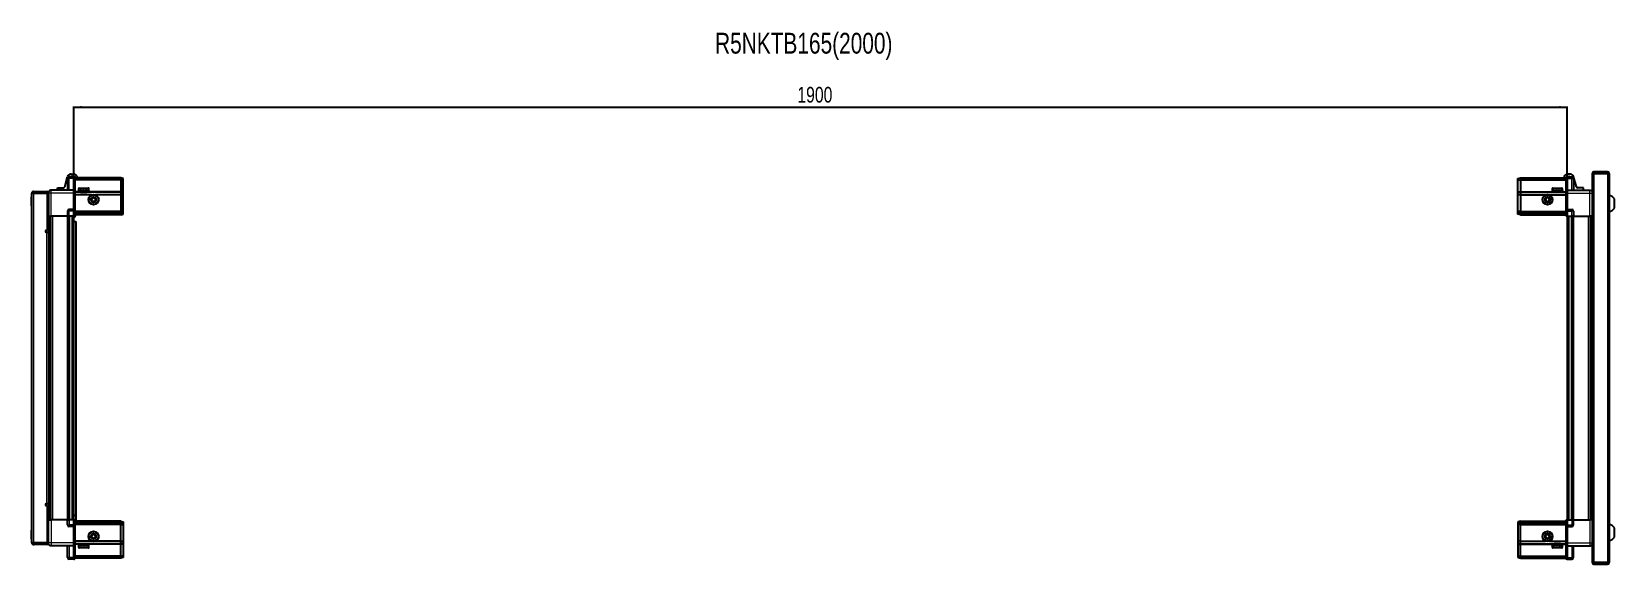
# Model space of a CAD drawing. Header units: millimetres. Extents: x 1132 to 7087, y -1042 to 1875.
# Drawn here: x 3138 to 5152, y 1198 to 1875 of the extents above; entities that cross this region are included whole.
import ezdxf

# ---------------------------------------------------------------- set-up
doc = ezdxf.new("R2010")
doc.units = ezdxf.units.MM
doc.layers.add('FORMAT', color=7, linetype='Continuous')
doc.styles.add('SLDTEXTSTYLE0', font='TXT', dxfattribs={"width": 0.75})
doc.dimstyles.new('SLDDIMSTYLE0', dxfattribs={"dimtxt": 20, "dimasz": 10, "dimexe": 0, "dimexo": 0.0625, "dimgap": 5, "dimtad": 2, "dimdec": 1, "dimrnd": 1e-09, "dimzin": 12, "dimdsep": 46, "dimtxsty": 'SLDTEXTSTYLE0', "dimsah": 1, "dimcen": 0.09, "dimadec": 0, "dimazin": 3, "dimtfac": 1, "dimtofl": 0, "dimtmove": 0, "dimatfit": 3, "dimfxl": 0, "dimfrac": 2, "dimtolj": 1, "dimtzin": 12, "dimarcsym": 0})

# ---------------------------------------------------------------- blocks, each defined once
blk = doc.blocks.new('_D_5')
at = {"layer": 'FORMAT'}
for p, q in [((3192.1, 1640.1), (3192.1, 1779.6)), ((3192.1, 1778.6), (5092.1, 1778.6)), ((5092.1, 1640.1), (5092.1, 1779.6))]:
    blk.add_line(p, q, dxfattribs=at)
for points in [[(3192.1, 1778.6), (3202.1, 1777.1), (3202.1, 1780.1)], [(5092.1, 1778.6), (5082.1, 1780.1), (5082.1, 1777.1)]]:
    blk.add_solid(points, dxfattribs=at)
at = {"layer": 'FORMAT', "insert": (4112.6, 1804.4), "char_height": 20, "attachment_point": 1, "style": 'SLDTEXTSTYLE0'}
blk.add_mtext('1900', dxfattribs=at)

msp = doc.modelspace()

# ---------------------------------------------------------------- linework, layer by layer
at = {"color": 7, "linetype": 'Continuous', "lineweight": 25}
for p, q in [((3188.57, 1693.6), (3191.8, 1693.6)), ((5095.64, 1693.6), (5092.42, 1693.6)), ((5123.96, 1694.5), (5123.96, 1682.1)), ((5125.46, 1694.5), (5125.46, 1682.1)), ((5125.96, 1681.6), (5125.96, 1694.5)), ((5125.96, 1694.5), (5143.36, 1694.5)), ((5143.36, 1696.6), (5126.06, 1696.6)), ((5143.36, 1695.1), (5126.06, 1695.1)), ((5143.36, 1695.1), (5143.36, 1696.6)), ((5143.36, 1694.5), (5145.46, 1694.5)), ((5145.46, 1694.5), (5145.46, 1199.7)), ((3140.86, 1669.85), (3140.86, 1671.35)), ((3140.86, 1671.35), (3141.76, 1671.35)), ((3141.76, 1669.85), (3141.76, 1671.35)), ((3141.76, 1671.35), (3158.26, 1671.35)), ((3158.26, 1669.85), (3158.26, 1671.35)), ((3192.26, 1673.1), (3163.26, 1673.1)), ((3171.31, 1673.1), (3171.31, 1676.1)), ((3171.31, 1676.1), (3179.03, 1676.1)), ((3180.48, 1677.19), (3184.25, 1690.34)), ((3184.26, 1688.1), (3184.26, 1673.1)), ((3192.26, 1690.1), (3186.26, 1690.1)), ((3192.26, 1690.1), (3192.59, 1690.1)), ((3192.26, 1690.1), (3192.26, 1688.1)), ((3192.26, 1673.3), (3192.26, 1688.1)), ((3192.26, 1673.3), (3192.26, 1688.1)), ((3192.26, 1673.1), (3192.26, 1673.3)), ((3192.26, 1673.1), (3193.46, 1673.1)), ((3192.26, 1669.1), (3192.26, 1673.1)), ((3193.46, 1689.6), (3192.59, 1690.1)), ((3193.46, 1688.1), (3193.46, 1689.6)), ((3251.76, 1688.6), (3193.46, 1688.6)), ((3193.46, 1688.1), (3193.46, 1673.3)), ((3251.76, 1686.1), (3193.46, 1686.1)), ((3193.46, 1673.3), (3193.46, 1673.1)), ((3193.46, 1673.1), (3193.46, 1669.1)), ((3196.12, 1690.34), (3196.62, 1688.6)), ((3198.26, 1675), (3198.26, 1672.6)), ((3198.26, 1672.6), (3198.26, 1672.1)), ((3198.26, 1672.1), (3198.39, 1672.1)), ((3198.58, 1672.6), (3198.39, 1672.6)), ((3198.39, 1672.6), (3198.39, 1672.1)), ((3198.39, 1672.1), (3198.58, 1672.1)), ((3198.58, 1672.6), (3198.58, 1672.1)), ((3198.58, 1672.1), (3199.11, 1672.1)), ((3199.06, 1675.8), (3206.23, 1675.8)), ((3199.51, 1672.6), (3199.11, 1672.6)), ((3199.11, 1672.6), (3199.11, 1672.1)), ((3199.11, 1672.1), (3199.51, 1672.1)), ((3199.51, 1672.6), (3199.51, 1672.1)), ((3199.51, 1672.1), (3200.38, 1672.1)), ((3200.36, 1672.1), (3200.36, 1672)), ((3200.36, 1672), (3209.16, 1672)), ((3200.95, 1672.6), (3200.38, 1672.6)), ((3200.38, 1672.6), (3200.38, 1672.1)), ((3200.38, 1672.1), (3200.95, 1672.1)), ((3200.76, 1671.6), (3201.45, 1671.12)), ((3200.76, 1671.6), (3205.79, 1671.6)), ((3200.95, 1672.6), (3200.95, 1672.1)), ((3200.95, 1672.1), (3202.08, 1672.1)), ((3202.77, 1672.6), (3202.08, 1672.6)), ((3202.08, 1672.6), (3202.08, 1672.1)), ((3202.08, 1672.1), (3202.77, 1672.1)), ((3202.77, 1672.6), (3202.77, 1672.1)), ((3202.77, 1672.1), (3204.04, 1672.1)), ((3204.78, 1672.6), (3204.04, 1672.6)), ((3204.04, 1672.6), (3204.04, 1672.1)), ((3204.04, 1672.1), (3204.27, 1672.1)), ((3204.27, 1672.6), (3204.27, 1672.1)), ((3204.77, 1672.6), (3204.77, 1672.1)), ((3204.77, 1672.1), (3204.78, 1672.1)), ((3204.78, 1672.6), (3204.78, 1672.1)), ((3204.78, 1672.1), (3206.07, 1672.1)), ((3205.79, 1671.6), (3208.76, 1671.6)), ((3206.79, 1672.6), (3206.07, 1672.6)), ((3206.07, 1672.6), (3206.07, 1672.1)), ((3206.13, 1672.6), (3206.13, 1672.1)), ((3206.13, 1672.1), (3206.79, 1672.1)), ((3206.23, 1675.8), (3210.46, 1675.8)), ((3206.79, 1672.6), (3206.79, 1672.1)), ((3206.79, 1672.1), (3207.97, 1672.1)), ((3208.59, 1672.6), (3207.97, 1672.6)), ((3207.97, 1672.6), (3207.97, 1672.1)), ((3207.97, 1672.1), (3208.59, 1672.1)), ((3208.07, 1671.12), (3208.76, 1671.6)), ((3208.59, 1672.6), (3208.59, 1672.1)), ((3208.59, 1672.1), (3209.56, 1672.1)), ((3209.16, 1672), (3209.16, 1672.1)), ((3210.03, 1672.6), (3209.56, 1672.6)), ((3209.56, 1672.6), (3209.56, 1672.1)), ((3209.56, 1672.1), (3210.03, 1672.1)), ((3210.03, 1672.6), (3210.03, 1672.1)), ((3210.03, 1672.1), (3210.68, 1672.1)), ((3210.95, 1672.6), (3210.68, 1672.6)), ((3210.68, 1672.6), (3210.68, 1672.1)), ((3210.68, 1672.1), (3210.95, 1672.1)), ((3210.95, 1672.6), (3210.95, 1672.1)), ((3210.95, 1672.1), (3211.22, 1672.1)), ((3211.26, 1672.6), (3211.22, 1672.6)), ((3211.22, 1672.6), (3211.22, 1672.1)), ((3211.22, 1672.1), (3211.26, 1672.1)), ((3211.26, 1672.6), (3211.26, 1675)), ((3211.26, 1672.6), (3211.26, 1672.1)), ((3251.76, 1688.6), (3251.76, 1686.1)), ((3254.76, 1687.8), (3251.76, 1688.6)), ((3251.76, 1686.1), (3251.76, 1671.6)), ((3254.76, 1685.95), (3251.76, 1686.1)), ((3251.76, 1671.6), (3251.76, 1670.6)), ((3254.76, 1685.95), (3254.76, 1687.8)), ((3254.76, 1671.6), (3254.76, 1685.95)), ((3254.76, 1669.8), (3254.76, 1671.6)), ((5029.46, 1687.8), (5032.46, 1688.6)), ((5029.46, 1685.95), (5029.46, 1687.8)), ((5029.46, 1685.95), (5032.46, 1686.1)), ((5029.46, 1671.6), (5029.46, 1685.95)), ((5029.46, 1669.8), (5029.46, 1671.6)), ((5032.46, 1688.6), (5032.46, 1686.1)), ((5032.46, 1688.6), (5090.76, 1688.6)), ((5032.46, 1686.1), (5032.46, 1671.6)), ((5032.46, 1686.1), (5090.76, 1686.1)), ((5032.46, 1671.6), (5032.46, 1670.6)), ((5072.96, 1675), (5072.96, 1672.1)), ((5072.96, 1672.1), (5072.99, 1672.1)), ((5073.11, 1672.6), (5072.99, 1672.6)), ((5072.99, 1672.6), (5072.99, 1672.1)), ((5072.99, 1672.1), (5073.11, 1672.1)), ((5073.11, 1672.6), (5073.11, 1672.1)), ((5073.11, 1672.1), (5073.52, 1672.1)), ((5073.86, 1672.6), (5073.52, 1672.6)), ((5073.52, 1672.6), (5073.52, 1672.1)), ((5073.52, 1672.1), (5073.86, 1672.1)), ((5073.76, 1675.8), (5085.16, 1675.8)), ((5073.86, 1672.6), (5073.86, 1672.1)), ((5073.86, 1672.1), (5074.64, 1672.1)), ((5075.16, 1672.6), (5074.64, 1672.6)), ((5074.64, 1672.6), (5074.64, 1672.1)), ((5074.64, 1672.1), (5075.16, 1672.1)), ((5075.06, 1672.1), (5075.06, 1672)), ((5075.06, 1672), (5083.86, 1672)), ((5075.16, 1672.6), (5075.16, 1672.1)), ((5075.16, 1672.1), (5076.22, 1672.1)), ((5075.46, 1671.6), (5076.15, 1671.12)), ((5075.46, 1671.6), (5083.46, 1671.6)), ((5076.88, 1672.6), (5076.22, 1672.6)), ((5076.22, 1672.6), (5076.22, 1672.1)), ((5076.22, 1672.1), (5076.88, 1672.1)), ((5076.88, 1672.6), (5076.88, 1672.1)), ((5076.88, 1672.1), (5078.12, 1672.1)), ((5078.85, 1672.6), (5078.12, 1672.6)), ((5078.12, 1672.6), (5078.12, 1672.1)), ((5078.12, 1672.1), (5078.55, 1672.1)), ((5078.55, 1672.6), (5078.55, 1672.1)), ((5078.85, 1672.6), (5078.85, 1672.1)), ((5078.85, 1672.1), (5080.15, 1672.1)), ((5080.88, 1672.6), (5080.15, 1672.6)), ((5080.15, 1672.6), (5080.15, 1672.1)), ((5080.42, 1672.6), (5080.42, 1672.1)), ((5080.42, 1672.1), (5080.88, 1672.1)), ((5080.88, 1672.6), (5080.88, 1672.1)), ((5080.88, 1672.1), (5082.11, 1672.1)), ((5082.77, 1672.6), (5082.11, 1672.6)), ((5082.11, 1672.6), (5082.11, 1672.1)), ((5082.11, 1672.1), (5082.77, 1672.1)), ((5082.77, 1672.6), (5082.77, 1672.1)), ((5082.77, 1672.1), (5083.82, 1672.1)), ((5082.77, 1671.12), (5083.46, 1671.6)), ((5084.34, 1672.6), (5083.82, 1672.6)), ((5083.82, 1672.6), (5083.82, 1672.1)), ((5083.82, 1672.1), (5084.34, 1672.1)), ((5083.86, 1672), (5083.86, 1672.1)), ((5084.34, 1672.6), (5084.34, 1672.1)), ((5084.34, 1672.1), (5085.09, 1672.1)), ((5085.42, 1672.6), (5085.09, 1672.6)), ((5085.09, 1672.6), (5085.09, 1672.1)), ((5085.09, 1672.1), (5085.42, 1672.1)), ((5085.42, 1672.6), (5085.42, 1672.1)), ((5085.42, 1672.1), (5085.82, 1672.1)), ((5085.93, 1672.6), (5085.82, 1672.6)), ((5085.82, 1672.6), (5085.82, 1672.1)), ((5085.82, 1672.1), (5085.93, 1672.1)), ((5085.93, 1672.6), (5085.93, 1672.1)), ((5085.93, 1672.1), (5085.96, 1672.1)), ((5085.96, 1672.1), (5085.96, 1675)), ((5088.09, 1690.34), (5087.59, 1688.6)), ((5091.62, 1690.1), (5090.76, 1689.6)), ((5090.76, 1689.6), (5090.76, 1688.1)), ((5090.76, 1673.3), (5090.76, 1688.1)), ((5090.76, 1673.1), (5090.76, 1673.3)), ((5091.96, 1673.1), (5090.76, 1673.1)), ((5090.76, 1669.1), (5090.76, 1673.1)), ((5091.96, 1690.1), (5091.62, 1690.1)), ((5091.96, 1688.1), (5091.96, 1690.1)), ((5091.96, 1690.1), (5097.96, 1690.1)), ((5091.96, 1688.1), (5091.96, 1673.3)), ((5091.96, 1673.3), (5091.96, 1673.1)), ((5091.96, 1673.1), (5091.96, 1669.1)), ((5091.96, 1673.1), (5120.96, 1673.1)), ((5099.96, 1688.1), (5099.96, 1673.1)), ((5103.74, 1677.19), (5099.97, 1690.34)), ((5112.91, 1676.1), (5105.18, 1676.1)), ((5112.91, 1673.1), (5112.91, 1676.1)), ((5123.86, 1681.6), (5123.86, 1212.6)), ((5123.86, 1681.6), (5125.96, 1681.6)), ((5123.96, 1682.1), (5125.46, 1682.1)), ((3138.76, 1664.74), (3138.46, 1664.74)), ((3138.46, 1653.17), (3138.46, 1664.74)), ((3138.46, 1653.17), (3138.76, 1653.17)), ((3140.26, 1669.25), (3138.76, 1669.25)), ((3138.76, 1668.75), (3138.76, 1669.25)), ((3138.76, 1225.45), (3138.76, 1668.75)), ((3140.86, 1669.85), (3141.76, 1669.85)), ((3140.86, 1669.35), (3158.26, 1669.35)), ((3141.76, 1669.85), (3158.26, 1669.85)), ((3159.76, 1669.35), (3158.26, 1669.35)), ((3158.26, 1669.35), (3158.26, 1621.85)), ((3159.76, 1669.1), (3159.76, 1640.1)), ((3192.26, 1648.8), (3192.26, 1669.1)), ((3251.76, 1670.6), (3193.46, 1670.6)), ((3193.46, 1669.1), (3193.46, 1648.8)), ((3214.76, 1667.1), (3193.46, 1667.1)), ((3201.45, 1671.12), (3200.76, 1670.64)), ((3200.76, 1670.64), (3200.76, 1670.6)), ((3200.76, 1670.64), (3205.79, 1670.64)), ((3201.45, 1671.12), (3205.61, 1671.12)), ((3205.61, 1671.12), (3208.07, 1671.12)), ((3205.79, 1670.64), (3208.76, 1670.64)), ((3208.76, 1670.64), (3208.07, 1671.12)), ((3208.76, 1670.6), (3208.76, 1670.64)), ((3251.76, 1667.1), (3219.76, 1667.1)), ((3251.76, 1670.6), (3251.76, 1667.1)), ((3254.76, 1669.8), (3251.76, 1670.6)), ((3251.76, 1667.1), (3251.76, 1646.6)), ((3251.76, 1667.1), (3254.76, 1666.77)), ((3254.76, 1666.77), (3254.76, 1669.8)), ((3254.76, 1646.6), (3254.76, 1666.77)), ((5029.46, 1669.8), (5032.46, 1670.6)), ((5029.46, 1666.77), (5029.46, 1669.8)), ((5032.46, 1667.1), (5029.46, 1666.77)), ((5029.46, 1646.6), (5029.46, 1666.77)), ((5032.46, 1670.6), (5032.46, 1667.1)), ((5032.46, 1670.6), (5090.76, 1670.6)), ((5032.46, 1667.1), (5032.46, 1646.6)), ((5032.46, 1667.1), (5064.46, 1667.1)), ((5069.46, 1667.1), (5090.76, 1667.1)), ((5076.15, 1671.12), (5075.46, 1670.64)), ((5075.46, 1670.64), (5075.46, 1670.6)), ((5075.46, 1670.64), (5083.46, 1670.64)), ((5076.15, 1671.12), (5082.77, 1671.12)), ((5083.46, 1670.64), (5082.77, 1671.12)), ((5083.46, 1670.6), (5083.46, 1670.64)), ((5090.76, 1648.8), (5090.76, 1669.1)), ((5091.96, 1669.1), (5091.96, 1648.8)), ((5152.06, 1650.1), (5152.06, 1662.1)), ((3158.26, 1642.85), (3159.76, 1642.85)), ((3159.76, 1640.1), (3158.26, 1640.1)), ((3160.41, 1254.1), (3160.41, 1640.1)), ((3162.2, 1640.1), (3162.2, 1254.1)), ((3162.23, 1640.1), (3162.23, 1254.1)), ((3184.26, 1640.1), (3163.26, 1640.1)), ((3184.26, 1646.6), (3184.26, 1640.1)), ((3184.26, 1640.1), (3186.26, 1640.1)), ((3184.91, 1254.1), (3184.91, 1640.1)), ((3192.26, 1648.6), (3186.26, 1648.6)), ((3192.26, 1640.1), (3186.26, 1640.1)), ((3192.11, 1254.1), (3192.11, 1640.1)), ((3192.11, 1633.1), (3194.61, 1633.1)), ((3192.26, 1648.6), (3192.26, 1648.8)), ((3192.26, 1648.6), (3192.26, 1646.6)), ((3192.26, 1648.6), (3193.46, 1648.6)), ((3192.26, 1640.1), (3192.26, 1646.6)), ((3192.26, 1640.1), (3192.26, 1646.6)), ((3192.26, 1640.1), (3192.59, 1640.1)), ((3192.26, 1640.1), (3192.26, 1640.1)), ((3192.59, 1640.1), (3192.59, 1646.6)), ((3193.46, 1640.1), (3192.59, 1640.1)), ((3192.59, 1640.1), (3192.59, 1640.1)), ((3193.46, 1648.8), (3193.46, 1648.6)), ((3193.46, 1647.93), (3193.46, 1648.6)), ((3193.46, 1647.93), (3193.46, 1640.1)), ((3251.76, 1645.6), (3193.46, 1645.6)), ((3251.76, 1644.6), (3193.46, 1644.6)), ((3251.76, 1643.1), (3193.46, 1643.1)), ((3251.76, 1641.6), (3193.46, 1641.6)), ((3194.61, 1633.1), (3194.61, 1259.6)), ((3251.76, 1646.6), (3251.76, 1645.6)), ((3251.76, 1645.6), (3251.76, 1644.6)), ((3251.76, 1645.6), (3254.76, 1644.8)), ((3251.76, 1644.6), (3251.76, 1643.1)), ((3251.76, 1644.6), (3254.76, 1644.06)), ((3251.76, 1643.1), (3254.76, 1643.56)), ((3251.76, 1643.1), (3251.76, 1641.6)), ((3251.76, 1641.6), (3254.76, 1642.41)), ((3254.76, 1644.8), (3254.76, 1646.6)), ((3254.76, 1644.06), (3254.76, 1644.8)), ((3254.76, 1643.56), (3254.76, 1644.06)), ((3254.76, 1642.41), (3254.76, 1643.56)), ((5029.46, 1644.8), (5029.46, 1646.6)), ((5032.46, 1645.6), (5029.46, 1644.8)), ((5029.46, 1644.06), (5029.46, 1644.8)), ((5032.46, 1644.6), (5029.46, 1644.06)), ((5029.46, 1643.56), (5029.46, 1644.06)), ((5032.46, 1643.1), (5029.46, 1643.56)), ((5029.46, 1642.41), (5029.46, 1643.56)), ((5032.46, 1641.6), (5029.46, 1642.41)), ((5032.46, 1646.6), (5032.46, 1645.6)), ((5032.46, 1645.6), (5032.46, 1644.6)), ((5032.46, 1645.6), (5090.76, 1645.6)), ((5032.46, 1644.6), (5090.76, 1644.6)), ((5032.46, 1644.6), (5032.46, 1643.1)), ((5032.46, 1643.1), (5032.46, 1641.6)), ((5032.46, 1643.1), (5090.76, 1643.1)), ((5032.46, 1641.6), (5090.76, 1641.6)), ((5090.76, 1648.6), (5090.76, 1648.8)), ((5091.96, 1648.6), (5090.76, 1648.6)), ((5090.76, 1648.6), (5090.76, 1647.93)), ((5090.76, 1640.1), (5090.76, 1647.93)), ((5091.62, 1640.1), (5090.76, 1640.1)), ((5091.62, 1646.6), (5091.62, 1640.1)), ((5091.96, 1640.1), (5091.62, 1640.1)), ((5091.96, 1648.8), (5091.96, 1648.6)), ((5091.96, 1646.6), (5091.96, 1648.6)), ((5091.96, 1648.6), (5097.96, 1648.6)), ((5091.96, 1646.6), (5091.96, 1648.6)), ((5091.96, 1646.6), (5091.96, 1640.1)), ((5091.96, 1640.1), (5097.96, 1640.1)), ((5092.11, 1640.1), (5092.11, 1254.1)), ((5099.96, 1640.1), (5097.96, 1640.1)), ((5099.31, 1640.1), (5099.31, 1254.1)), ((5099.96, 1646.6), (5099.96, 1640.1)), ((5099.96, 1640.1), (5120.96, 1640.1)), ((5121.98, 1254.1), (5121.98, 1640.1)), ((5122.02, 1254.1), (5122.02, 1640.1)), ((5123.81, 1640.1), (5123.81, 1254.1)), ((3158.26, 1621.85), (3156.91, 1621.85)), ((3156.91, 1619.85), (3157.66, 1619.85)), ((3157.66, 1619.85), (3159.76, 1619.85)), ((3159.76, 1619.85), (3159.76, 1274.35)), ((3157.66, 1274.35), (3156.91, 1274.35)), ((3156.91, 1272.35), (3158.26, 1272.35)), ((3159.76, 1274.35), (3157.66, 1274.35)), ((3158.26, 1272.35), (3158.26, 1224.85)), ((3159.76, 1254.1), (3158.26, 1254.1)), ((3159.76, 1251.35), (3158.26, 1251.35)), ((3159.76, 1225.1), (3159.76, 1254.1)), ((3184.26, 1254.1), (3163.26, 1254.1)), ((3184.26, 1247.6), (3184.26, 1254.1)), ((3184.26, 1254.1), (3186.26, 1254.1)), ((3192.26, 1254.1), (3186.26, 1254.1)), ((3194.61, 1259.6), (3192.11, 1259.6)), ((3192.26, 1254.1), (3192.59, 1254.1)), ((3192.26, 1247.6), (3192.26, 1254.1)), ((3192.59, 1247.6), (3192.59, 1254.1)), ((3192.59, 1254.1), (3193.46, 1254.1)), ((3193.46, 1254.1), (3193.46, 1246.28)), ((3251.76, 1252.6), (3193.46, 1252.6)), ((3251.76, 1251.1), (3193.46, 1251.1)), ((3251.76, 1249.6), (3193.46, 1249.6)), ((3251.76, 1248.6), (3193.46, 1248.6)), ((3194.61, 1259.6), (3194.61, 1252.6)), ((3251.76, 1251.1), (3251.76, 1252.6)), ((3251.76, 1252.6), (3254.76, 1251.8)), ((3251.76, 1249.6), (3251.76, 1251.1)), ((3251.76, 1251.1), (3254.76, 1250.65)), ((3251.76, 1249.6), (3254.76, 1250.15)), ((3251.76, 1248.6), (3251.76, 1249.6)), ((3251.76, 1248.6), (3254.76, 1249.41)), ((3251.76, 1247.6), (3251.76, 1248.6)), ((3254.76, 1251.8), (3254.76, 1250.65)), ((3254.76, 1250.65), (3254.76, 1250.15)), ((3254.76, 1250.15), (3254.76, 1249.41)), ((3254.76, 1249.41), (3254.76, 1247.6)), ((5032.46, 1252.6), (5029.46, 1251.8)), ((5029.46, 1251.8), (5029.46, 1250.65)), ((5032.46, 1251.1), (5029.46, 1250.65)), ((5029.46, 1250.65), (5029.46, 1250.15)), ((5032.46, 1249.6), (5029.46, 1250.15)), ((5029.46, 1250.15), (5029.46, 1249.41)), ((5032.46, 1248.6), (5029.46, 1249.41)), ((5029.46, 1249.41), (5029.46, 1247.6)), ((5032.46, 1251.1), (5032.46, 1252.6)), ((5032.46, 1252.6), (5090.76, 1252.6)), ((5032.46, 1249.6), (5032.46, 1251.1)), ((5032.46, 1251.1), (5090.76, 1251.1)), ((5032.46, 1249.6), (5090.76, 1249.6)), ((5032.46, 1248.6), (5032.46, 1249.6)), ((5032.46, 1248.6), (5090.76, 1248.6)), ((5032.46, 1247.6), (5032.46, 1248.6)), ((5090.76, 1246.28), (5090.76, 1254.1)), ((5090.76, 1254.1), (5091.62, 1254.1)), ((5091.62, 1254.1), (5091.62, 1254.1)), ((5091.62, 1254.1), (5091.62, 1247.6)), ((5091.96, 1254.1), (5091.62, 1254.1)), ((5091.96, 1254.1), (5091.96, 1247.6)), ((5091.96, 1254.1), (5091.96, 1254.1)), ((5091.96, 1254.1), (5097.96, 1254.1)), ((5091.96, 1254.1), (5091.96, 1247.6)), ((5099.96, 1254.1), (5097.96, 1254.1)), ((5099.96, 1247.6), (5099.96, 1254.1)), ((5099.96, 1254.1), (5120.96, 1254.1)), ((3138.76, 1241.04), (3138.46, 1241.04)), ((3138.46, 1231.36), (3138.46, 1241.04)), ((3138.46, 1229.47), (3138.46, 1231.36)), ((3138.46, 1229.47), (3138.76, 1229.47)), ((3192.26, 1245.6), (3186.26, 1245.6)), ((3192.26, 1247.6), (3192.26, 1245.6)), ((3192.26, 1247.6), (3192.26, 1245.6)), ((3192.26, 1245.6), (3193.46, 1245.6)), ((3192.26, 1245.4), (3192.26, 1245.6)), ((3192.26, 1225.1), (3192.26, 1245.4)), ((3193.46, 1245.6), (3193.46, 1246.28)), ((3193.46, 1245.6), (3193.46, 1245.4)), ((3193.46, 1245.4), (3193.46, 1225.1)), ((3251.76, 1227.1), (3251.76, 1247.6)), ((3254.76, 1247.6), (3254.76, 1227.44)), ((5029.46, 1247.6), (5029.46, 1227.44)), ((5032.46, 1227.1), (5032.46, 1247.6)), ((5090.76, 1246.28), (5090.76, 1245.6)), ((5091.96, 1245.6), (5090.76, 1245.6)), ((5090.76, 1245.4), (5090.76, 1245.6)), ((5090.76, 1225.1), (5090.76, 1245.4)), ((5091.96, 1245.6), (5091.96, 1247.6)), ((5091.96, 1245.6), (5091.96, 1245.4)), ((5091.96, 1245.6), (5097.96, 1245.6)), ((5091.96, 1245.4), (5091.96, 1225.1)), ((5152.06, 1232.1), (5152.06, 1244.1)), ((3138.76, 1224.95), (3138.76, 1225.45)), ((3140.26, 1224.95), (3138.76, 1224.95)), ((3158.26, 1224.85), (3140.86, 1224.85)), ((3140.86, 1224.35), (3140.86, 1222.85)), ((3140.86, 1224.35), (3141.76, 1224.35)), ((3140.86, 1222.85), (3141.76, 1222.85)), ((3141.76, 1224.35), (3141.76, 1222.85)), ((3158.26, 1224.35), (3141.76, 1224.35)), ((3158.26, 1222.85), (3141.76, 1222.85)), ((3158.26, 1224.85), (3159.76, 1224.85)), ((3158.26, 1224.35), (3158.26, 1222.85)), ((3192.26, 1221.1), (3163.26, 1221.1)), ((3184.26, 1206.1), (3184.26, 1221.1)), ((3192.26, 1221.1), (3192.26, 1225.1)), ((3192.26, 1221.1), (3193.46, 1221.1)), ((3192.26, 1220.9), (3192.26, 1221.1)), ((3192.26, 1206.1), (3192.26, 1220.9)), ((3214.76, 1227.1), (3193.46, 1227.1)), ((3193.46, 1225.1), (3193.46, 1221.1)), ((3251.76, 1223.6), (3193.46, 1223.6)), ((3193.46, 1221.1), (3193.46, 1220.9)), ((3193.46, 1220.9), (3193.46, 1206.1)), ((3198.26, 1222.1), (3198.26, 1219.2)), ((3198.35, 1222.1), (3198.26, 1222.1)), ((3198.35, 1221.6), (3198.35, 1222.1)), ((3198.52, 1222.1), (3198.35, 1222.1)), ((3198.35, 1221.6), (3198.52, 1221.6)), ((3198.52, 1221.6), (3198.52, 1222.1)), ((3199.01, 1222.1), (3198.52, 1222.1)), ((3199.01, 1221.6), (3199.01, 1222.1)), ((3199.39, 1222.1), (3199.01, 1222.1)), ((3199.01, 1221.6), (3199.39, 1221.6)), ((3199.21, 1218.4), (3199.06, 1218.4)), ((3210.46, 1218.4), (3199.21, 1218.4)), ((3199.39, 1221.6), (3199.39, 1222.1)), ((3200.23, 1222.1), (3199.39, 1222.1)), ((3200.23, 1221.6), (3200.23, 1222.1)), ((3200.79, 1222.1), (3200.23, 1222.1)), ((3200.23, 1221.6), (3200.79, 1221.6)), ((3200.36, 1222.2), (3200.36, 1222.1)), ((3205.76, 1222.2), (3200.36, 1222.2)), ((3200.76, 1223.6), (3200.76, 1223.57)), ((3200.76, 1223.57), (3201.45, 1223.09)), ((3200.86, 1223.57), (3200.76, 1223.57)), ((3201.45, 1223.09), (3200.76, 1222.6)), ((3200.86, 1222.6), (3200.76, 1222.6)), ((3200.79, 1221.6), (3200.79, 1222.1)), ((3201.89, 1222.1), (3200.79, 1222.1)), ((3208.76, 1223.57), (3200.86, 1223.57)), ((3208.76, 1222.6), (3200.86, 1222.6)), ((3201.53, 1223.09), (3201.45, 1223.09)), ((3208.07, 1223.09), (3201.53, 1223.09)), ((3201.89, 1221.6), (3201.89, 1222.1)), ((3202.57, 1222.1), (3201.89, 1222.1)), ((3201.89, 1221.6), (3202.57, 1221.6)), ((3202.57, 1221.6), (3202.57, 1222.1)), ((3203.84, 1222.1), (3202.57, 1222.1)), ((3203.84, 1221.6), (3203.84, 1222.1)), ((3204.13, 1222.1), (3203.84, 1222.1)), ((3203.84, 1221.6), (3204.57, 1221.6)), ((3204.13, 1221.6), (3204.13, 1222.1)), ((3204.57, 1221.6), (3204.57, 1222.1)), ((3205.87, 1222.1), (3204.57, 1222.1)), ((3209.16, 1222.2), (3205.76, 1222.2)), ((3205.87, 1221.6), (3205.87, 1222.1)), ((3205.87, 1221.6), (3206.59, 1221.6)), ((3206, 1221.6), (3206, 1222.1)), ((3206.59, 1222.1), (3206, 1222.1)), ((3206.59, 1221.6), (3206.59, 1222.1)), ((3207.79, 1222.1), (3206.59, 1222.1)), ((3207.79, 1221.6), (3207.79, 1222.1)), ((3208.43, 1222.1), (3207.79, 1222.1)), ((3207.79, 1221.6), (3208.43, 1221.6)), ((3208.07, 1223.09), (3208.76, 1223.57)), ((3208.76, 1222.6), (3208.07, 1223.09)), ((3208.43, 1221.6), (3208.43, 1222.1)), ((3209.42, 1222.1), (3208.43, 1222.1)), ((3208.76, 1223.57), (3208.76, 1223.6)), ((3209.16, 1222.1), (3209.16, 1222.2)), ((3209.42, 1221.6), (3209.42, 1222.1)), ((3209.9, 1222.1), (3209.42, 1222.1)), ((3209.42, 1221.6), (3209.9, 1221.6)), ((3209.9, 1221.6), (3209.9, 1222.1)), ((3210.59, 1222.1), (3209.9, 1222.1)), ((3210.59, 1221.6), (3210.59, 1222.1)), ((3210.88, 1222.1), (3210.59, 1222.1)), ((3210.59, 1221.6), (3210.88, 1221.6)), ((3210.88, 1221.6), (3210.88, 1222.1)), ((3211.19, 1222.1), (3210.88, 1222.1)), ((3211.19, 1221.6), (3211.19, 1222.1)), ((3211.25, 1222.1), (3211.19, 1222.1)), ((3211.19, 1221.6), (3211.25, 1221.6)), ((3211.25, 1221.6), (3211.25, 1222.1)), ((3211.26, 1222.1), (3211.25, 1222.1)), ((3211.26, 1219.2), (3211.26, 1222.1)), ((3251.76, 1227.1), (3219.76, 1227.1)), ((3251.76, 1227.1), (3254.76, 1227.44)), ((3251.76, 1223.6), (3251.76, 1227.1)), ((3254.76, 1224.41), (3251.76, 1223.6)), ((3251.76, 1222.6), (3251.76, 1223.6)), ((3251.76, 1208.1), (3251.76, 1222.6)), ((3254.76, 1208.26), (3251.76, 1208.1)), ((3254.76, 1227.44), (3254.76, 1224.41)), ((3254.76, 1224.41), (3254.76, 1222.6)), ((3254.76, 1222.6), (3254.76, 1208.26)), ((3254.76, 1208.26), (3254.76, 1206.41)), ((5032.46, 1227.1), (5029.46, 1227.44)), ((5029.46, 1227.44), (5029.46, 1224.41)), ((5029.46, 1224.41), (5032.46, 1223.6)), ((5029.46, 1224.41), (5029.46, 1222.6)), ((5029.46, 1222.6), (5029.46, 1208.26)), ((5029.46, 1208.26), (5032.46, 1208.1)), ((5029.46, 1208.26), (5029.46, 1206.41)), ((5032.46, 1227.1), (5064.46, 1227.1)), ((5032.46, 1223.6), (5032.46, 1227.1)), ((5032.46, 1223.6), (5090.76, 1223.6)), ((5032.46, 1222.6), (5032.46, 1223.6)), ((5032.46, 1208.1), (5032.46, 1222.6)), ((5069.46, 1227.1), (5090.76, 1227.1)), ((5072.96, 1222.1), (5072.96, 1219.2)), ((5072.98, 1222.1), (5072.96, 1222.1)), ((5072.98, 1221.6), (5072.98, 1222.1)), ((5073.07, 1222.1), (5072.98, 1222.1)), ((5072.98, 1221.6), (5073.07, 1221.6)), ((5073.07, 1221.6), (5073.07, 1222.1)), ((5073.45, 1222.1), (5073.07, 1222.1)), ((5073.45, 1221.6), (5073.45, 1222.1)), ((5073.76, 1222.1), (5073.45, 1222.1)), ((5073.45, 1221.6), (5073.76, 1221.6)), ((5073.76, 1221.6), (5073.76, 1222.1)), ((5074.5, 1222.1), (5073.76, 1222.1)), ((5085.16, 1218.4), (5073.76, 1218.4)), ((5074.5, 1221.6), (5074.5, 1222.1)), ((5075.01, 1222.1), (5074.5, 1222.1)), ((5074.5, 1221.6), (5075.01, 1221.6)), ((5075.01, 1221.6), (5075.01, 1222.1)), ((5076.05, 1222.1), (5075.01, 1222.1)), ((5075.06, 1222.2), (5075.06, 1222.1)), ((5083.86, 1222.2), (5075.06, 1222.2)), ((5075.46, 1223.6), (5075.46, 1223.57)), ((5075.46, 1223.57), (5076.15, 1223.09)), ((5083.46, 1223.57), (5075.46, 1223.57)), ((5076.15, 1223.09), (5075.46, 1222.6)), ((5083.46, 1222.6), (5075.46, 1222.6)), ((5076.05, 1221.6), (5076.05, 1222.1)), ((5076.7, 1222.1), (5076.05, 1222.1)), ((5076.05, 1221.6), (5076.7, 1221.6)), ((5082.77, 1223.09), (5076.15, 1223.09)), ((5076.7, 1221.6), (5076.7, 1222.1)), ((5077.92, 1222.1), (5076.7, 1222.1)), ((5077.92, 1221.6), (5077.92, 1222.1)), ((5078.42, 1222.1), (5077.92, 1222.1)), ((5077.92, 1221.6), (5078.65, 1221.6)), ((5078.42, 1221.6), (5078.42, 1222.1)), ((5078.65, 1221.6), (5078.65, 1222.1)), ((5079.95, 1222.1), (5078.65, 1222.1)), ((5079.95, 1221.6), (5079.95, 1222.1)), ((5079.95, 1221.6), (5080.68, 1221.6)), ((5080.29, 1221.6), (5080.29, 1222.1)), ((5080.68, 1222.1), (5080.29, 1222.1)), ((5080.68, 1221.6), (5080.68, 1222.1)), ((5081.93, 1222.1), (5080.68, 1222.1)), ((5081.93, 1221.6), (5081.93, 1222.1)), ((5082.59, 1222.1), (5081.93, 1222.1)), ((5081.93, 1221.6), (5082.59, 1221.6)), ((5082.59, 1221.6), (5082.59, 1222.1)), ((5083.67, 1222.1), (5082.59, 1222.1)), ((5082.77, 1223.09), (5083.46, 1223.57)), ((5083.46, 1222.6), (5082.77, 1223.09)), ((5083.46, 1223.57), (5083.46, 1223.6)), ((5083.67, 1221.6), (5083.67, 1222.1)), ((5084.2, 1222.1), (5083.67, 1222.1)), ((5083.67, 1221.6), (5084.2, 1221.6)), ((5083.86, 1222.1), (5083.86, 1222.2)), ((5084.2, 1221.6), (5084.2, 1222.1)), ((5084.99, 1222.1), (5084.2, 1222.1)), ((5084.99, 1221.6), (5084.99, 1222.1)), ((5085.34, 1222.1), (5084.99, 1222.1)), ((5084.99, 1221.6), (5085.34, 1221.6)), ((5085.34, 1221.6), (5085.34, 1222.1)), ((5085.77, 1222.1), (5085.34, 1222.1)), ((5085.77, 1221.6), (5085.77, 1222.1)), ((5085.91, 1222.1), (5085.77, 1222.1)), ((5085.77, 1221.6), (5085.91, 1221.6)), ((5085.91, 1221.6), (5085.91, 1222.1)), ((5085.96, 1222.1), (5085.91, 1222.1)), ((5085.96, 1219.2), (5085.96, 1222.1)), ((5090.76, 1221.1), (5090.76, 1225.1)), ((5091.96, 1221.1), (5090.76, 1221.1)), ((5090.76, 1220.9), (5090.76, 1221.1)), ((5090.76, 1206.1), (5090.76, 1220.9)), ((5091.96, 1225.1), (5091.96, 1221.1)), ((5091.96, 1221.1), (5091.96, 1220.9)), ((5091.96, 1221.1), (5120.96, 1221.1)), ((5091.96, 1220.9), (5091.96, 1206.1)), ((5091.96, 1220.9), (5091.96, 1206.1)), ((5099.96, 1206.1), (5099.96, 1221.1)), ((5125.96, 1212.6), (5123.86, 1212.6)), ((5123.96, 1212.1), (5125.46, 1212.1)), ((5123.96, 1212.1), (5123.96, 1199.7)), ((5125.46, 1212.1), (5125.46, 1199.7)), ((5125.96, 1199.7), (5125.96, 1212.6)), ((3192.26, 1204.1), (3186.26, 1204.1)), ((3192.26, 1206.1), (3192.26, 1204.1)), ((3192.26, 1204.1), (3192.59, 1204.1)), ((3192.26, 1204.1), (3192.26, 1204.1)), ((3192.26, 1204.1), (3192.59, 1204.1)), ((3192.59, 1204.1), (3193.46, 1204.6)), ((3192.59, 1204.1), (3193.46, 1204.6)), ((3251.76, 1208.1), (3193.46, 1208.1)), ((3193.46, 1204.6), (3193.46, 1206.1)), ((3251.76, 1205.6), (3193.46, 1205.6)), ((3251.76, 1205.6), (3251.76, 1208.1)), ((3254.76, 1206.41), (3251.76, 1205.6)), ((5029.46, 1206.41), (5032.46, 1205.6)), ((5032.46, 1208.1), (5090.76, 1208.1)), ((5032.46, 1205.6), (5032.46, 1208.1)), ((5032.46, 1205.6), (5090.76, 1205.6)), ((5090.76, 1206.1), (5090.76, 1204.6)), ((5090.76, 1204.6), (5091.62, 1204.1)), ((5091.96, 1204.1), (5091.62, 1204.1)), ((5091.96, 1204.1), (5091.96, 1206.1)), ((5091.96, 1204.1), (5097.96, 1204.1)), ((5143.36, 1199.7), (5125.96, 1199.7)), ((5126.06, 1199.1), (5143.36, 1199.1)), ((5126.06, 1197.6), (5143.36, 1197.6)), ((5145.46, 1199.7), (5143.36, 1199.7)), ((5143.36, 1199.1), (5143.36, 1197.6))]:
    msp.add_line(p, q, dxfattribs=at)
at = {"color": 8, "linetype": 'Continuous', "lineweight": 18}
for p, q in [((5125.46, 1694.5), (5123.96, 1694.5)), ((5126.06, 1695.1), (5126.06, 1696.6)), ((5143.36, 1694.5), (5143.36, 1199.7)), ((3186.26, 1688.1), (3184.26, 1688.1)), ((3186.26, 1688.1), (3186.26, 1690.1)), ((3186.26, 1673.1), (3186.26, 1688.1)), ((3192.26, 1688.1), (3186.26, 1688.1)), ((3192.26, 1688.1), (3193.46, 1688.1)), ((3192.26, 1673.3), (3193.46, 1673.3)), ((3200.76, 1671.6), (3193.46, 1671.6)), ((3198.26, 1675), (3206.43, 1675)), ((3206.43, 1675), (3211.26, 1675)), ((3251.76, 1671.6), (3208.76, 1671.6)), ((3254.76, 1671.6), (3251.76, 1671.6)), ((5029.46, 1671.6), (5032.46, 1671.6)), ((5032.46, 1671.6), (5075.46, 1671.6)), ((5072.96, 1675), (5085.96, 1675)), ((5083.46, 1671.6), (5090.76, 1671.6)), ((5091.96, 1688.1), (5090.76, 1688.1)), ((5090.76, 1673.3), (5091.96, 1673.3)), ((5091.96, 1688.1), (5097.96, 1688.1)), ((5097.96, 1688.1), (5097.96, 1690.1)), ((5097.96, 1673.1), (5097.96, 1688.1)), ((5097.96, 1688.1), (5099.96, 1688.1)), ((5125.96, 1681.6), (5125.96, 1212.6)), ((3140.86, 1669.35), (3140.86, 1224.85)), ((3163.26, 1640.1), (3163.26, 1669.1)), ((3192.26, 1669.1), (3163.26, 1669.1)), ((3192.26, 1669.1), (3193.46, 1669.1)), ((5091.96, 1669.1), (5090.76, 1669.1)), ((5091.96, 1669.1), (5120.96, 1669.1)), ((5120.96, 1640.1), (5120.96, 1669.1)), ((3159.76, 1619.85), (3159.76, 1640.1)), ((3160.99, 1640.1), (3160.99, 1254.1)), ((3163.44, 1254.1), (3163.44, 1640.1)), ((3164.85, 1640.1), (3164.85, 1254.1)), ((3184.26, 1646.6), (3186.26, 1646.6)), ((3184.26, 1254.1), (3184.26, 1640.1)), ((3186.26, 1646.6), (3186.26, 1648.6)), ((3186.26, 1640.1), (3186.26, 1646.6)), ((3192.26, 1646.6), (3186.26, 1646.6)), ((3186.91, 1254.1), (3186.91, 1640.1)), ((3190.11, 1254.1), (3190.11, 1640.1)), ((3192.26, 1648.8), (3193.46, 1648.8)), ((3192.26, 1646.6), (3192.59, 1646.6)), ((3192.26, 1640.1), (3192.59, 1640.1)), ((3251.76, 1646.6), (3193.46, 1646.6)), ((3251.76, 1646.6), (3254.76, 1646.6)), ((5032.46, 1646.6), (5029.46, 1646.6)), ((5032.46, 1646.6), (5090.76, 1646.6)), ((5090.76, 1648.8), (5091.96, 1648.8)), ((5091.96, 1646.6), (5091.62, 1646.6)), ((5091.96, 1646.6), (5097.96, 1646.6)), ((5094.11, 1640.1), (5094.11, 1254.1)), ((5097.31, 1640.1), (5097.31, 1254.1)), ((5097.96, 1646.6), (5097.96, 1648.6)), ((5099.96, 1646.6), (5097.96, 1646.6)), ((5097.96, 1640.1), (5097.96, 1646.6)), ((5099.96, 1640.1), (5099.96, 1254.1)), ((5119.36, 1254.1), (5119.36, 1640.1)), ((5120.77, 1640.1), (5120.77, 1254.1)), ((5123.22, 1254.1), (5123.22, 1640.1)), ((3157.66, 1274.35), (3157.66, 1619.85)), ((3159.76, 1254.1), (3159.76, 1274.35)), ((3163.26, 1254.1), (3163.26, 1225.1)), ((3186.26, 1254.1), (3186.26, 1247.6)), ((5091.96, 1254.1), (5091.62, 1254.1)), ((5097.96, 1254.1), (5097.96, 1247.6)), ((5120.96, 1254.1), (5120.96, 1225.1)), ((3184.26, 1247.6), (3186.26, 1247.6)), ((3186.26, 1247.6), (3186.26, 1245.6)), ((3192.26, 1247.6), (3186.26, 1247.6)), ((3192.26, 1247.6), (3192.59, 1247.6)), ((3193.46, 1245.4), (3192.26, 1245.4)), ((3251.76, 1247.6), (3193.46, 1247.6)), ((3251.76, 1247.6), (3254.76, 1247.6)), ((5032.46, 1247.6), (5029.46, 1247.6)), ((5032.46, 1247.6), (5090.76, 1247.6)), ((5091.96, 1245.4), (5090.76, 1245.4)), ((5091.96, 1247.6), (5091.62, 1247.6)), ((5091.96, 1247.6), (5097.96, 1247.6)), ((5099.96, 1247.6), (5097.96, 1247.6)), ((5097.96, 1247.6), (5097.96, 1245.6)), ((3192.26, 1225.1), (3163.26, 1225.1)), ((3186.26, 1221.1), (3186.26, 1206.1)), ((3192.26, 1225.1), (3193.46, 1225.1)), ((3193.46, 1220.9), (3192.26, 1220.9)), ((3200.76, 1222.6), (3193.46, 1222.6)), ((3198.43, 1219.2), (3198.26, 1219.2)), ((3211.26, 1219.2), (3198.43, 1219.2)), ((3251.76, 1222.6), (3208.76, 1222.6)), ((3254.76, 1222.6), (3251.76, 1222.6)), ((5029.46, 1222.6), (5032.46, 1222.6)), ((5032.46, 1222.6), (5075.46, 1222.6)), ((5085.96, 1219.2), (5072.96, 1219.2)), ((5083.46, 1222.6), (5090.76, 1222.6)), ((5091.96, 1225.1), (5090.76, 1225.1)), ((5091.96, 1220.9), (5090.76, 1220.9)), ((5091.96, 1225.1), (5120.96, 1225.1)), ((5097.96, 1221.1), (5097.96, 1206.1)), ((3186.26, 1206.1), (3184.26, 1206.1)), ((3186.26, 1206.1), (3186.26, 1204.1)), ((3192.26, 1206.1), (3186.26, 1206.1)), ((3192.26, 1206.1), (3193.46, 1206.1)), ((5091.96, 1206.1), (5090.76, 1206.1)), ((5091.96, 1206.1), (5097.96, 1206.1)), ((5097.96, 1206.1), (5099.96, 1206.1)), ((5097.96, 1206.1), (5097.96, 1204.1)), ((5125.46, 1199.7), (5123.96, 1199.7)), ((5126.06, 1199.1), (5126.06, 1197.6))]:
    msp.add_line(p, q, dxfattribs=at)
at = {"color": 7, "linetype": 'Continuous', "lineweight": 25}
for centre, radius in [((3217.26, 1661.1), 6.5), ((3217.26, 1661.1), 3.46), ((5066.96, 1661.1), 6.5), ((5066.96, 1661.1), 3.46), ((3217.26, 1233.1), 6.5), ((3217.26, 1233.1), 3.46), ((5066.96, 1233.1), 6.5), ((5066.96, 1233.1), 3.46)]:
    msp.add_circle(centre, radius, dxfattribs=at)
at = {"color": 8, "linetype": 'Continuous', "lineweight": 18}
for centre in [(3217.26, 1661.1), (5066.96, 1661.1), (3217.26, 1233.1), (5066.96, 1233.1)]:
    msp.add_circle(centre, 5.7, dxfattribs=at)
at = {"color": 7, "linetype": 'Continuous', "lineweight": 25}
for centre, radius, start, end in [((3188.57, 1689.1), 4.5, 90, 164), ((3191.8, 1689.1), 4.5, 16, 90), ((5092.42, 1689.1), 4.5, 90, 164), ((5095.64, 1689.1), 4.5, 16, 90), ((5126.06, 1694.5), 2.1, 90, 180), ((5126.06, 1694.5), 0.6, 90, 180), ((5143.36, 1694.5), 2.1, 0, 90), ((5143.36, 1694.5), 0.6, 0, 90), ((3158.16, 1669.25), 2.1, 32.2369, 87.2706), ((3179.03, 1677.6), 1.5, 270, 344), ((3186.26, 1688.1), 2, 90, 180), ((3190.21, 1688.7), 1.9, 47.4631, 132.5369), ((3199.06, 1675), 0.8, 90, 180), ((3200.36, 1671.6), 0.4, 0, 90), ((3209.16, 1671.6), 0.4, 90, 180), ((3210.46, 1675), 0.8, 0, 90), ((5073.76, 1675), 0.8, 90, 180), ((5075.06, 1671.6), 0.4, 0, 90), ((5083.86, 1671.6), 0.4, 90, 180), ((5085.16, 1675), 0.8, 0, 90), ((5094.01, 1688.7), 1.9, 47.4631, 132.5369), ((5097.96, 1688.1), 2, 360, 90), ((5105.18, 1677.6), 1.5, 196, 270), ((3140.76, 1668.85), 0.5, 90, 117.7907), ((3158.16, 1669.25), 0.6, 9.59407, 90), ((3217.26, 1661.1), 2.5, 161.00659, 221.00659), ((3217.26, 1661.1), 2.5, 101.00659, 161.00659), ((3217.26, 1661.1), 2.5, 221.00659, 281.00659), ((3217.26, 1661.1), 2.5, 41.00659, 101.00659), ((3217.26, 1661.1), 2.5, 281.00659, 341.00659), ((3217.26, 1661.1), 2.5, 341.00659, 41.00659), ((5066.96, 1661.1), 2.5, 120.74103, 180.74103), ((5066.96, 1661.1), 2.5, 180.74103, 240.74103), ((5066.96, 1661.1), 2.5, 60.74103, 120.74103), ((5066.96, 1661.1), 2.5, 240.74103, 300.74103), ((5066.96, 1661.1), 2.5, 0.74103, 60.74103), ((5066.96, 1661.1), 2.5, 300.74103, 0.74103), ((5142.43, 1655.08), 11.91, 36.1266, 75.29965), ((3186.26, 1646.6), 2, 90, 180), ((3189.61, 1642.75), 5, 300, 346.70293), ((5097.96, 1646.6), 2, 0, 90), ((5142.43, 1657.13), 11.91, 284.70035, 323.8734), ((3156.91, 1620.85), 1, 90, 270), ((3156.91, 1273.35), 1, 90, 270), ((5142.43, 1237.08), 11.91, 36.1266, 75.29965), ((3186.26, 1247.6), 2, 180, 270), ((3217.26, 1233.1), 2.5, 127.98423, 187.98423), ((3217.26, 1233.1), 2.5, 187.98423, 247.98423), ((3217.26, 1233.1), 2.5, 67.98423, 127.98423), ((3217.26, 1233.1), 2.5, 247.98423, 307.98423), ((3217.26, 1233.1), 2.5, 7.98423, 67.98423), ((3217.26, 1233.1), 2.5, 307.98423, 7.98423), ((5066.96, 1233.1), 2.5, 155.91157, 215.91157), ((5066.96, 1233.1), 2.5, 95.91157, 155.91157), ((5066.96, 1233.1), 2.5, 215.91157, 275.91157), ((5066.96, 1233.1), 2.5, 35.91157, 95.91157), ((5066.96, 1233.1), 2.5, 275.91157, 335.91157), ((5066.96, 1233.1), 2.5, 335.91157, 35.91157), ((5097.96, 1247.6), 2, 270, 0), ((5142.43, 1239.13), 11.91, 284.70035, 323.8734), ((3140.76, 1225.35), 0.5, 243.58436, 270), ((3158.16, 1224.95), 0.6, 270, 350.40593), ((3158.16, 1224.95), 2.1, 272.7294, 327.8305), ((3199.06, 1219.2), 0.8, 180, 270), ((3200.36, 1222.6), 0.4, 270, 0), ((3209.16, 1222.6), 0.4, 180, 270), ((3210.46, 1219.2), 0.8, 270, 360), ((5073.76, 1219.2), 0.8, 180, 270), ((5075.06, 1222.6), 0.4, 270, 360), ((5083.86, 1222.6), 0.4, 180, 270), ((5085.16, 1219.2), 0.8, 270, 0), ((3186.26, 1206.1), 2, 180, 270), ((5097.96, 1206.1), 2, 270, 0), ((5126.06, 1199.7), 2.1, 180, 270), ((5126.06, 1199.7), 0.6, 180, 270), ((5143.36, 1199.7), 2.1, 270, 0), ((5143.36, 1199.7), 0.6, 270, 0)]:
    msp.add_arc(centre, radius, start, end, dxfattribs=at)
for centre, start_param, end_param in [((3196.06, 1646.6), 2.4188584, 3.1415927), ((5088.16, 1646.6), 0, 0.7227342), ((3196.06, 1247.6), 3.1415927, 3.8643269), ((5088.16, 1247.6), 5.5604511, 6.2831853)]:
    msp.add_ellipse(centre, major_axis=(3.46, 0), ratio=0.5773503, start_param=start_param, end_param=end_param, dxfattribs=at)
for points, knots in [([(3140.86, 1671.35), (3140.6, 1671.33), (3140.11, 1671.28), (3139.47, 1670.88), (3139, 1670.32), (3138.78, 1669.75), (3138.76, 1669.38), (3138.76, 1669.25)], [0, 0, 0, 0, 0.23025534, 0.4485219, 0.6667858, 0.88504963, 1, 1, 1, 1]), ([(3163.26, 1673.1), (3162.82, 1673.06), (3162.14, 1672.99), (3161.32, 1672.55), (3160.76, 1672.1), (3160.31, 1671.54), (3159.88, 1670.72), (3159.8, 1670.04), (3159.76, 1669.6)], [0, 0, 0, 0, 0.2394568, 0.3683607, 0.5, 0.6316393, 0.7605432, 1, 1, 1, 1]), ([(5120.96, 1673.1), (5121.4, 1673.06), (5122.08, 1672.99), (5122.89, 1672.55), (5123.44, 1672.11), (5123.72, 1671.74), (5123.86, 1671.56)], [0, 0, 0, 0, 0.3842982, 0.5911726, 0.8024372, 1, 1, 1, 1]), ([(3138.76, 1668.75), (3138.78, 1668.8), (3138.84, 1668.89), (3139.23, 1669.02), (3139.79, 1669.15), (3140.37, 1669.27), (3140.73, 1669.33), (3140.86, 1669.35)], [0, 0, 0, 0, 0.2302553, 0.4485219, 0.6667858, 0.8850496, 1, 1, 1, 1]), ([(3159.76, 1669.6), (3159.76, 1669.6), (3159.76, 1669.58), (3159.76, 1669.47), (3159.76, 1669.3), (3159.76, 1669.17), (3159.76, 1669.1)], [0, 0, 0, 0, 0.2493943, 0.5003335, 0.7501667, 1, 1, 1, 1]), ([(3214.42, 1660.55), (3214.59, 1661.04), (3214.91, 1661.95), (3215.22, 1662.86), (3215.36, 1663.28)], [0, 0, 0, 0, 0.5346859, 1, 1, 1, 1]), ([(3216.32, 1658.37), (3216.09, 1658.63), (3215.55, 1659.26), (3214.9, 1660.01), (3214.51, 1660.46), (3214.42, 1660.55)], [0, 0, 0, 0, 0.3629006, 0.8668753, 1, 1, 1, 1]), ([(3215.36, 1663.28), (3215.87, 1663.38), (3216.82, 1663.57), (3217.76, 1663.75), (3218.2, 1663.83)], [0, 0, 0, 0, 0.53468586, 1, 1, 1, 1]), ([(3219.15, 1658.93), (3218.65, 1658.83), (3217.7, 1658.64), (3216.76, 1658.46), (3216.32, 1658.37)], [0, 0, 0, 0, 0.53468586, 1, 1, 1, 1]), ([(3218.2, 1663.83), (3218.28, 1663.74), (3218.67, 1663.29), (3219.32, 1662.54), (3219.86, 1661.92), (3220.09, 1661.66)], [0, 0, 0, 0, 0.1331247, 0.6370994, 1, 1, 1, 1]), ([(3220.09, 1661.66), (3219.92, 1661.17), (3219.61, 1660.26), (3219.3, 1659.35), (3219.15, 1658.93)], [0, 0, 0, 0, 0.5346859, 1, 1, 1, 1]), ([(5064.44, 1662.52), (5064.88, 1662.78), (5065.71, 1663.27), (5066.54, 1663.76), (5066.92, 1663.99)], [0, 0, 0, 0, 0.5346859, 1, 1, 1, 1]), ([(5064.48, 1659.63), (5064.47, 1659.75), (5064.47, 1660.35), (5064.45, 1661.35), (5064.44, 1662.17), (5064.44, 1662.52)], [0, 0, 0, 0, 0.1331247, 0.6370994, 1, 1, 1, 1]), ([(5066.99, 1658.22), (5066.54, 1658.47), (5065.7, 1658.94), (5064.87, 1659.41), (5064.48, 1659.63)], [0, 0, 0, 0, 0.5346859, 1, 1, 1, 1]), ([(5066.92, 1663.99), (5067.37, 1663.74), (5068.21, 1663.27), (5069.05, 1662.8), (5069.44, 1662.58)], [0, 0, 0, 0, 0.5346859, 1, 1, 1, 1]), ([(5069.48, 1659.69), (5069.03, 1659.43), (5068.2, 1658.94), (5067.38, 1658.45), (5066.99, 1658.22)], [0, 0, 0, 0, 0.5346859, 1, 1, 1, 1]), ([(5069.44, 1662.58), (5069.44, 1662.24), (5069.45, 1661.41), (5069.47, 1660.42), (5069.47, 1659.82), (5069.48, 1659.69)], [0, 0, 0, 0, 0.3629006, 0.8668753, 1, 1, 1, 1]), ([(3159.76, 1640.1), (3159.8, 1640.1), (3159.87, 1640.1), (3160.48, 1640.1), (3161.36, 1640.1), (3162.35, 1640.1), (3163, 1640.1), (3163.26, 1640.1)], [0, 0, 0, 0, 0.2146939, 0.4293877, 0.6440816, 0.8587754, 1, 1, 1, 1]), ([(5123.81, 1640.1), (5123.77, 1640.1), (5123.55, 1640.1), (5122.83, 1640.1), (5121.87, 1640.1), (5121.22, 1640.1), (5120.96, 1640.1)], [0, 0, 0, 0, 0.0717073, 0.4209791, 0.7702508, 1, 1, 1, 1]), ([(3159.76, 1254.1), (3159.8, 1254.1), (3159.87, 1254.1), (3160.48, 1254.1), (3161.36, 1254.1), (3162.35, 1254.1), (3163, 1254.1), (3163.26, 1254.1)], [0, 0, 0, 0, 0.21469386, 0.42938772, 0.64408158, 0.85877544, 1, 1, 1, 1]), ([(5123.81, 1254.1), (5123.77, 1254.1), (5123.55, 1254.1), (5122.83, 1254.1), (5121.87, 1254.1), (5121.22, 1254.1), (5120.96, 1254.1)], [0, 0, 0, 0, 0.0717073, 0.4209791, 0.7702508, 1, 1, 1, 1]), ([(3214.58, 1234.19), (3214.99, 1234.5), (3215.75, 1235.1), (3216.5, 1235.69), (3216.86, 1235.96)], [0, 0, 0, 0, 0.5346859, 1, 1, 1, 1]), ([(3214.98, 1231.33), (3214.96, 1231.45), (3214.88, 1232.04), (3214.74, 1233.03), (3214.63, 1233.85), (3214.58, 1234.19)], [0, 0, 0, 0, 0.1331247, 0.6370994, 1, 1, 1, 1]), ([(3217.66, 1230.25), (3217.18, 1230.44), (3216.29, 1230.8), (3215.4, 1231.16), (3214.98, 1231.33)], [0, 0, 0, 0, 0.5346859, 1, 1, 1, 1]), ([(3216.86, 1235.96), (3217.33, 1235.77), (3218.23, 1235.41), (3219.12, 1235.05), (3219.53, 1234.88)], [0, 0, 0, 0, 0.5346859, 1, 1, 1, 1]), ([(3219.93, 1232.02), (3219.53, 1231.7), (3218.77, 1231.11), (3218.01, 1230.52), (3217.66, 1230.25)], [0, 0, 0, 0, 0.5346859, 1, 1, 1, 1]), ([(3219.53, 1234.88), (3219.58, 1234.54), (3219.69, 1233.72), (3219.83, 1232.74), (3219.92, 1232.15), (3219.93, 1232.02)], [0, 0, 0, 0, 0.3629006, 0.8668753, 1, 1, 1, 1]), ([(5064.09, 1232.81), (5064.3, 1233.28), (5064.69, 1234.16), (5065.08, 1235.03), (5065.26, 1235.44)], [0, 0, 0, 0, 0.5346859, 1, 1, 1, 1]), ([(5065.78, 1230.47), (5065.48, 1230.89), (5064.91, 1231.67), (5064.35, 1232.45), (5064.09, 1232.81)], [0, 0, 0, 0, 0.5346859, 1, 1, 1, 1]), ([(5065.26, 1235.44), (5065.61, 1235.48), (5066.43, 1235.56), (5067.42, 1235.67), (5068.01, 1235.73), (5068.14, 1235.74)], [0, 0, 0, 0, 0.3629006, 0.8668753, 1, 1, 1, 1]), ([(5068.65, 1230.77), (5068.53, 1230.75), (5067.93, 1230.69), (5066.94, 1230.59), (5066.12, 1230.5), (5065.78, 1230.47)], [0, 0, 0, 0, 0.13312467, 0.63709944, 1, 1, 1, 1]), ([(5068.14, 1235.74), (5068.44, 1235.32), (5069, 1234.54), (5069.57, 1233.76), (5069.83, 1233.4)], [0, 0, 0, 0, 0.5346859, 1, 1, 1, 1]), ([(5069.83, 1233.4), (5069.62, 1232.93), (5069.22, 1232.05), (5068.83, 1231.17), (5068.65, 1230.77)], [0, 0, 0, 0, 0.5346859, 1, 1, 1, 1]), ([(3140.86, 1224.85), (3140.6, 1224.9), (3140.11, 1224.99), (3139.47, 1225.12), (3139, 1225.25), (3138.78, 1225.37), (3138.76, 1225.43), (3138.76, 1225.45)], [0, 0, 0, 0, 0.2302553, 0.4485219, 0.6667858, 0.8850496, 1, 1, 1, 1]), ([(3138.76, 1224.95), (3138.78, 1224.7), (3138.84, 1224.21), (3139.23, 1223.57), (3139.79, 1223.1), (3140.37, 1222.88), (3140.73, 1222.86), (3140.86, 1222.85)], [0, 0, 0, 0, 0.2302553, 0.4485219, 0.6667858, 0.8850496, 1, 1, 1, 1]), ([(3159.76, 1224.6), (3159.76, 1224.61), (3159.76, 1224.62), (3159.76, 1224.74), (3159.76, 1224.91), (3159.76, 1225.04), (3159.76, 1225.1)], [0, 0, 0, 0, 0.2493943, 0.5003335, 0.7501667, 1, 1, 1, 1]), ([(3163.26, 1221.1), (3162.82, 1221.15), (3162.14, 1221.22), (3161.32, 1221.66), (3160.76, 1222.11), (3160.31, 1222.67), (3159.88, 1223.49), (3159.8, 1224.16), (3159.76, 1224.6)], [0, 0, 0, 0, 0.2394568, 0.3683607, 0.5, 0.6316393, 0.7605432, 1, 1, 1, 1]), ([(5120.96, 1221.1), (5121.4, 1221.15), (5122.08, 1221.22), (5122.89, 1221.66), (5123.44, 1222.1), (5123.72, 1222.47), (5123.86, 1222.65)], [0, 0, 0, 0, 0.38429816, 0.59117259, 0.8024372, 1, 1, 1, 1])]:
    msp.add_open_spline(points, degree=3, knots=knots, dxfattribs=at)
at = {"color": 8, "linetype": 'Continuous', "lineweight": 18}
for points in [[(3163.26, 1669.1), (3163.26, 1669.63), (3163.26, 1670.68), (3163.26, 1672), (3163.26, 1672.92), (3163.26, 1673.04), (3163.26, 1673.1)], [(5120.96, 1669.1), (5120.96, 1669.63), (5120.96, 1670.68), (5120.96, 1672), (5120.96, 1672.92), (5120.96, 1673.04), (5120.96, 1673.1)], [(3163.26, 1225.1), (3163.26, 1224.58), (3163.26, 1223.53), (3163.26, 1222.21), (3163.26, 1221.28), (3163.26, 1221.16), (3163.26, 1221.1)], [(5120.96, 1225.1), (5120.96, 1224.58), (5120.96, 1223.53), (5120.96, 1222.21), (5120.96, 1221.28), (5120.96, 1221.16), (5120.96, 1221.1)]]:
    msp.add_open_spline(points, degree=3, dxfattribs=at)
at = {"color": 7, "linetype": 'Continuous', "lineweight": 25}
for points in [[(3140.86, 1669.85), (3140.78, 1669.85), (3140.62, 1669.83), (3140.42, 1669.69), (3140.28, 1669.49), (3140.27, 1669.33), (3140.26, 1669.25)], [(3140.26, 1224.95), (3140.27, 1224.88), (3140.28, 1224.72), (3140.42, 1224.52), (3140.62, 1224.38), (3140.78, 1224.36), (3140.86, 1224.35)]]:
    msp.add_open_spline(points, degree=3, dxfattribs=at)
at = {"color": 8, "linetype": 'Continuous', "lineweight": 18}
for points, knots in [([(3163.26, 1669.1), (3162.82, 1669.1), (3162.14, 1669.1), (3161.32, 1669.1), (3160.76, 1669.1), (3160.31, 1669.1), (3159.88, 1669.1), (3159.8, 1669.1), (3159.76, 1669.1)], [0, 0, 0, 0, 0.2394568, 0.3683607, 0.5, 0.6316393, 0.7605432, 1, 1, 1, 1]), ([(5120.96, 1669.1), (5121.4, 1669.1), (5122.08, 1669.1), (5122.89, 1669.1), (5123.44, 1669.1), (5123.72, 1669.1), (5123.86, 1669.1)], [0, 0, 0, 0, 0.3842982, 0.5911726, 0.8024372, 1, 1, 1, 1]), ([(3163.26, 1225.1), (3162.82, 1225.1), (3162.14, 1225.1), (3161.32, 1225.1), (3160.76, 1225.1), (3160.31, 1225.1), (3159.88, 1225.1), (3159.8, 1225.1), (3159.76, 1225.1)], [0, 0, 0, 0, 0.2394568, 0.3683607, 0.5, 0.6316393, 0.7605432, 1, 1, 1, 1]), ([(5120.96, 1225.1), (5121.4, 1225.1), (5122.08, 1225.1), (5122.89, 1225.1), (5123.44, 1225.1), (5123.72, 1225.1), (5123.86, 1225.1)], [0, 0, 0, 0, 0.38429816, 0.59117259, 0.8024372, 1, 1, 1, 1])]:
    msp.add_open_spline(points, degree=3, knots=knots, dxfattribs=at)

# ---------------------------------------------------------------- texts
at = {"layer": 'FORMAT', "insert": (4007.95, 1873.12), "char_height": 26.4583, "attachment_point": 1, "style": 'SLDTEXTSTYLE0'}
msp.add_mtext('R5NKTB165(2000)', dxfattribs=at)

# ---------------------------------------------------------------- dimensions: what is measured, and where the dimension line sits
at = {"layer": 'FORMAT'}
dim = msp.add_linear_dim(base=(5092.11, 1778.6), p1=(3192.11, 1640.1), p2=(5092.11, 1640.1), angle=0, dimstyle='SLDDIMSTYLE0', dxfattribs=at)
dim.commit()
dim.dimension.update_dxf_attribs({"geometry": '_D_5', "text_midpoint": (4142.11, 1778.6), "dimtype": 160})

doc.saveas('drawing.dxf')
